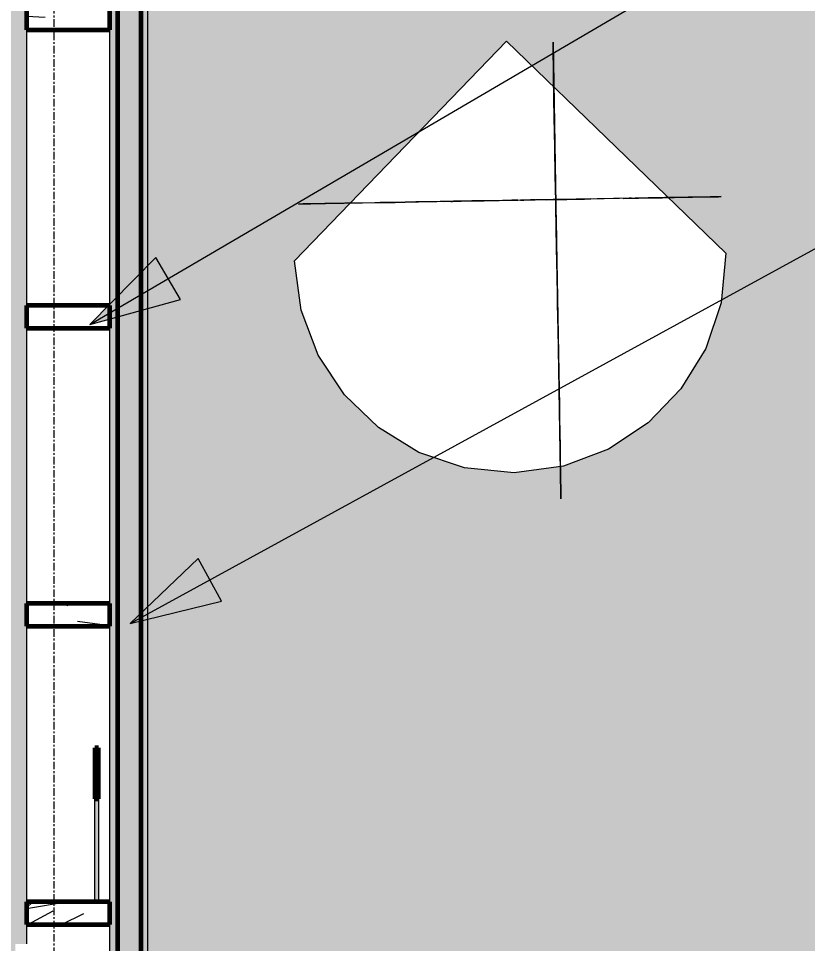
# Model space of a CAD drawing. Header units: inches. Extents: x -3276 to -1817, y 8217 to 9015.
# Drawn here: x -2334.1 to -2282, y 8510.9 to 8571.9 of the extents above; entities that cross this region are included whole.
import ezdxf

# ---------------------------------------------------------------- set-up
doc = ezdxf.new("R2010")
doc.units = ezdxf.units.IN
doc.header["$MEASUREMENT"] = 0
doc.linetypes.add('Grid Line 1_2_', pattern=[0.875, 0.5, -0.125, 0.125, -0.125])
for name, color, linetype, lineweight in [('A-ANNO-DIMS-1', 211, 'Continuous', 30), ('A-DETL-GENF', 92, 'Continuous', 9), ('A-FLOR', 192, 'Continuous', 18), ('A-GLAZ-CWMG', 51, 'Continuous', 9), ('A-GLAZ-CWMG-1', 51, 'Continuous', 60), ('A-WALL-1', 113, 'Continuous', 9), ('A-WALL-2', 113, 'Continuous', 60), ('G-ANNO-TEXT', 231, 'Continuous', 9), ('S-BEAM', 12, 'Continuous', 9), ('S-BEAM-1', 12, 'Continuous', 60), ('S-FNDN', 32, 'Continuous', 18), ('S-GRID-1', 1, 'Grid Line 1_2_', 9)]:
    doc.layers.add(name, color=color, linetype=linetype, lineweight=lineweight)
doc.styles.add('Century Gothic_B', font='GOTHICB.TTF', dxfattribs={"height": 4.5})
doc.dimstyles.new('OD__1__Tol__', dxfattribs={"dimscale": 12, "dimtxt": 4.698757, "dimasz": 0.5, "dimexe": 0.375, "dimexo": 0.25, "dimgap": 0.0625, "dimtad": 1, "dimdec": 0, "dimzin": 3, "dimdsep": 46, "dimlunit": 4, "dimtxsty": 'Century Gothic_B', "dimblk1": 'OBLIQUE', "dimblk2": 'OBLIQUE', "dimsah": 1, "dimcen": 0.09, "dimdle": 0.375, "dimazin": 0, "dimtfac": 1, "dimtdec": 4, "dimtix": 1, "dimtmove": 0, "dimatfit": 3, "dimfxl": 1, "dimtvp": 1, "dimtfill": 1, "dimfrac": 2, "dimtolj": 1, "dimtzin": 0, "dimlwd": 30, "dimlwe": 30, "dimarcsym": 2})

# ---------------------------------------------------------------- blocks, each defined once
blk = doc.blocks.new('cathy 26654 - cathy 26654-1391531-FLOOR PLAN - 1ST FLOOR')
at = {"layer": 'A-DETL-GENF'}
for p, q in [((-3.067, 14.427), (-3.067, 15.125)), ((-3.067, 15.125), (-3.067, 14.934)), ((-3.067, 14.861), (-3.067, 15.032)), ((-3.067, 15.032), (-3.067, 15.009)), ((-3.067, 15.009), (-3.067, 13.326)), ((-3.067, 14.934), (-3.067, 14.861)), ((-3.067, 13.927), (-3.067, 14.427)), ((-3.067, 13.337), (-3.067, 13.927)), ((-6.26, 11.909), (-3.263, 12.981)), ((-3.263, 12.981), (0, 13.357)), ((-3.067, 12.702), (-3.067, 13.337)), ((-3.067, 13.326), (-3.067, 3.912)), ((0, 13.357), (3.263, 12.981)), ((3.263, 12.981), (6.26, 11.909)), ((-3.067, 12.067), (-3.067, 12.702)), ((-8.904, 10.226), (-6.26, 11.909)), ((-3.067, 11.48), (-3.067, 12.067)), ((6.26, 11.909), (8.904, 10.226)), ((-3.067, 10.985), (-3.067, 11.48)), ((-3.067, 10.628), (-3.067, 10.985)), ((-3.067, 9.941), (-3.067, 10.628)), ((-11.11, 8.02), (-8.904, 10.226)), ((-3.067, 9.57), (-3.067, 9.941)), ((8.904, 10.226), (11.11, 8.02)), ((-3.067, 8.976), (-3.067, 9.57)), ((-3.067, 6.763), (-3.067, 8.976)), ((-12.793, 5.376), (-11.11, 8.02)), ((11.11, 8.02), (12.793, 5.376)), ((-3.067, -3.025), (-3.067, 6.763)), ((-13.865, 2.379), (-12.793, 5.376)), ((12.793, 5.376), (13.865, 2.379)), ((-3.067, 3.912), (-3.067, 3.228)), ((-3.067, 3.228), (-3.067, 2.821)), ((-3.067, 2.821), (-3.067, 2.597)), ((-3.067, 2.597), (-3.067, 1.37)), ((-14.241, -0.884), (-13.865, 2.379)), ((13.865, 2.379), (14.241, -0.884)), ((-3.067, 1.37), (-3.067, 0.75)), ((-3.067, 0.75), (-3.067, 0.698)), ((-3.067, 0.698), (-3.067, -2.211)), ((-3.067, -0.119), (-3.067, -1.786)), ((-3.067, -0.119), (-3.067, -0.245)), ((-3.067, -15.003), (-3.067, -0.245)), ((-14.241, -0.884), (0, -15.125)), ((14.241, -0.884), (0, -15.125)), ((-3.067, -1.709), (-3.067, -1.697)), ((-3.067, -1.697), (-3.067, -2.498)), ((-3.067, -2.121), (-3.067, -1.709)), ((-3.067, -1.786), (-3.067, -2.196)), ((-3.067, -3.331), (-3.067, -1.869)), ((-3.067, -1.869), (-3.067, -3.025)), ((-3.067, -3.025), (-3.067, -2.121)), ((-3.067, -2.196), (-3.067, -3.163)), ((-3.067, -2.211), (-3.067, -2.289)), ((-3.067, -2.289), (-3.067, -2.632)), ((-3.067, -2.498), (-3.067, -3.126)), ((-3.067, -3.196), (-3.067, -2.516)), ((-3.067, -2.516), (-3.067, -3.331)), ((-3.067, -2.632), (-3.067, -2.837)), ((-3.067, -2.837), (-3.067, -3.026)), ((-3.067, -3.17), (-3.067, -3.025)), ((-3.067, -3.026), (-3.067, -3.169)), ((-3.067, -3.126), (-3.067, -3.782)), ((-3.067, -3.163), (-3.067, -3.17)), ((-3.067, -3.169), (-3.067, -3.236)), ((-3.067, -3.236), (-3.067, -3.196)), ((-3.067, -3.782), (-3.067, -4.48)), ((-13.808, -4.624), (-13.982, -4.624)), ((-13.982, -4.624), (-12.531, -4.624)), ((-12.098, -4.624), (-13.808, -4.624)), ((-12.531, -4.624), (-12.215, -4.624)), ((-12.215, -4.624), (-11.802, -4.624)), ((-11.924, -4.624), (-12.098, -4.624)), ((-11.771, -4.624), (-11.924, -4.624)), ((-11.802, -4.624), (-11.32, -4.624)), ((-11.407, -4.624), (-11.771, -4.624)), ((-10.691, -4.624), (-11.407, -4.624)), ((-11.32, -4.624), (-10.799, -4.624)), ((-10.714, -4.624), (-10.885, -4.624)), ((-10.885, -4.624), (-10.58, -4.624)), ((-10.799, -4.624), (-10.266, -4.624)), ((-10.122, -4.624), (-10.714, -4.624)), ((-9.513, -4.624), (-10.691, -4.624)), ((-10.58, -4.624), (-9.744, -4.624)), ((-10.266, -4.624), (-9.751, -4.624)), ((-9.164, -4.624), (-10.122, -4.624)), ((-9.751, -4.624), (-9.281, -4.624)), ((-9.744, -4.624), (-8.321, -4.624)), ((-7.513, -4.624), (-9.535, -4.624)), ((-9.535, -4.624), (-9.513, -4.624)), ((-9.281, -4.624), (-9.164, -4.624)), ((-8.321, -4.624), (-6.256, -4.624)), ((-8.038, -4.624), (-8.069, -4.624)), ((-8.069, -4.624), (-8.058, -4.624)), ((-8.058, -4.624), (-8.021, -4.624)), ((-7.949, -4.624), (-8.038, -4.624)), ((-8.021, -4.624), (-7.974, -4.624)), ((-7.974, -4.624), (-7.933, -4.624)), ((-7.949, -4.624), (-4.716, -4.624)), ((-7.933, -4.624), (-7.914, -4.624)), ((-7.914, -4.624), (-7.513, -4.624)), ((-6.256, -4.624), (-4.409, -4.624)), ((-4.968, -4.624), (-5.394, -4.624)), ((-5.394, -4.624), (-4.768, -4.624)), ((-4.707, -4.624), (-4.968, -4.624)), ((-4.768, -4.624), (-4.615, -4.624)), ((-4.615, -4.624), (-4.716, -4.624)), ((-4.538, -4.624), (-4.707, -4.624)), ((-3.796, -4.624), (-4.538, -4.624)), ((-4.409, -4.624), (-2.894, -4.624)), ((-2.452, -4.624), (-3.796, -4.624)), ((-3.067, -4.48), (-3.067, -6.256)), ((-0.162, -4.624), (-2.949, -4.624)), ((-2.949, -4.624), (-2.452, -4.624)), ((-2.894, -4.624), (-1.752, -4.624)), ((-1.752, -4.624), (-1.023, -4.624)), ((-0.965, -4.624), (-1.718, -4.624)), ((-1.718, -4.624), (-1.63, -4.624)), ((-1.63, -4.624), (-1.402, -4.624)), ((-1.402, -4.624), (-1.089, -4.624)), ((-1.089, -4.624), (2.019, -4.624)), ((-1.023, -4.624), (-0.747, -4.624)), ((-0.747, -4.624), (-0.965, -4.624)), ((1.89, -4.624), (-0.554, -4.624)), ((-0.554, -4.624), (-0.162, -4.624)), ((2.122, -4.624), (1.656, -4.624)), ((3.169, -4.624), (1.656, -4.624)), ((3.556, -4.624), (1.89, -4.624)), ((4.371, -4.624), (2.005, -4.624)), ((2.005, -4.624), (2.122, -4.624)), ((2.019, -4.624), (2.255, -4.624)), ((2.122, -4.624), (3.867, -4.624)), ((2.122, -4.624), (2.335, -4.624)), ((2.255, -4.624), (2.465, -4.624)), ((2.335, -4.624), (3.682, -4.624)), ((2.465, -4.624), (2.646, -4.624)), ((2.646, -4.624), (2.798, -4.624)), ((2.798, -4.624), (3.091, -4.624)), ((3.091, -4.624), (5.794, -4.624)), ((3.519, -4.624), (3.169, -4.624)), ((3.744, -4.624), (3.519, -4.624)), ((12.128, -4.624), (3.556, -4.624)), ((3.682, -4.624), (5.446, -4.624)), ((3.867, -4.624), (3.744, -4.624)), ((4.371, -4.624), (6.879, -4.624)), ((5.446, -4.624), (6.182, -4.624)), ((5.794, -4.624), (8.87, -4.624)), ((6.182, -4.624), (6.659, -4.624)), ((6.659, -4.624), (7.897, -4.624)), ((6.97, -4.624), (6.879, -4.624)), ((7.205, -4.624), (6.97, -4.624)), ((7.525, -4.624), (7.205, -4.624)), ((8.43, -4.624), (7.525, -4.624)), ((7.897, -4.624), (8.189, -4.624)), ((8.189, -4.624), (8.408, -4.624)), ((8.408, -4.624), (8.521, -4.624)), ((8.521, -4.624), (8.43, -4.624)), ((8.87, -4.624), (10.848, -4.624)), ((10.848, -4.624), (12.182, -4.624)), ((13.096, -4.624), (12.128, -4.624)), ((12.182, -4.624), (13.081, -4.624)), ((13.081, -4.624), (13.617, -4.624)), ((13.659, -4.624), (13.096, -4.624)), ((13.617, -4.624), (13.859, -4.624)), ((13.917, -4.624), (13.659, -4.624)), ((13.859, -4.624), (13.917, -4.624)), ((-3.067, -5.318), (-3.067, -5.13)), ((-3.067, -5.13), (-3.067, -6.011)), ((-3.067, -5.318), (-3.067, -5.934)), ((-3.067, -6.676), (-3.067, -5.934)), ((-3.067, -6.011), (-3.067, -6.022)), ((-3.067, -6.022), (-3.067, -6.676)), ((-3.067, -6.256), (-3.067, -7.973)), ((-3.067, -7.973), (-3.067, -8.6)), ((-3.067, -8.847), (-3.067, -8.203)), ((-3.067, -8.203), (-3.067, -8.283)), ((-3.067, -8.283), (-3.067, -8.877)), ((-3.067, -8.6), (-3.067, -8.959)), ((-3.067, -10.123), (-3.067, -8.847)), ((-3.067, -8.877), (-3.067, -11.666)), ((-3.067, -8.959), (-3.067, -10.81)), ((-3.067, -10.301), (-3.067, -9.338)), ((-3.067, -9.338), (-3.067, -9.533)), ((-3.067, -9.533), (-3.067, -9.992)), ((-3.067, -9.992), (-3.067, -12.683)), ((-3.067, -10.792), (-3.067, -10.123)), ((-3.067, -10.403), (-3.067, -10.301)), ((-3.067, -10.6), (-3.067, -10.403)), ((-3.067, -11.554), (-3.067, -10.6)), ((-3.067, -10.981), (-3.067, -10.792)), ((-3.067, -10.81), (-3.067, -10.981)), ((-3.067, -11.635), (-3.067, -11.554)), ((-3.067, -12.45), (-3.067, -11.635)), ((-3.067, -11.666), (-3.067, -12.235)), ((-3.067, -12.235), (-3.067, -12.479)), ((-3.067, -12.479), (-3.067, -12.45)), ((-3.067, -12.683), (-3.067, -12.825)), ((-3.067, -12.825), (-3.067, -13.144)), ((-3.067, -13.144), (-3.067, -13.57)), ((-3.067, -13.57), (-3.067, -14.037)), ((-3.067, -14.037), (-3.067, -14.477)), ((-3.067, -14.477), (-3.067, -14.824)), ((-3.067, -14.824), (-3.067, -15.01)), ((-3.067, -15.001), (-3.067, -15)), ((-3.067, -15), (-3.067, -15.001)), ((-3.067, -15.002), (-3.067, -15.001)), ((-3.067, -15.001), (-3.067, -15.002)), ((-3.067, -15.005), (-3.067, -15.002)), ((-3.067, -15.002), (-3.067, -15.003)), ((-3.067, -15.01), (-3.067, -15.005))]:
    blk.add_line(p, q, dxfattribs=at)
blk = doc.blocks.new('Rectangular Mullion - Stud - Vertical-V9-FLOOR PLAN - 1ST FLOOR')
at = {"layer": 'A-GLAZ-CWMG'}
h = blk.add_hatch(dxfattribs=at)
h.set_pattern_fill('FP_20', color=256, style=0, pattern_type=2)
h.set_pattern_definition([(94.764, (-2412.705, 8423.403), (20.0293162, -264.33073053), [2.89, -286.108]), (78.69, (-2412.945, 8426.283), (14.7692292, 97.846637), [3.671, -118.705]), (45, (-2412.225, 8429.883), (0, 24.00062), [2.715, -31.226]), (43.152, (-2410.305, 8431.803), (358.50590651, 337.59427673), [5.264, -521.098]), (77.005, (-2406.465, 8435.403), (-51.5072332, -215.190878), [3.202, -316.998]), (90, (-2405.745, 8438.523), (-24, 24), [6, -18]), (99.462, (-2405.745, 8444.523), (16.2151408, -121.2976096), [2.92, -143.067]), (95.711, (-2406.225, 8423.403), (19.2491386, -216.4749802), [2.412, -238.785]), (90, (-2406.465, 8425.803), (-24, 24), [3.6, -20.4]), (61.699, (-2406.465, 8429.403), (141.13929466, 265.5406774), [3.544, -350.812]), (37.875, (-2404.785, 8432.523), (-122.5849696, -92.67717717), [5.473, -268.169]), (50.711, (-2400.465, 8435.883), (117.3845733, 146.13938044), [3.411, -337.693]), (83.66, (-2398.305, 8438.523), (18.7314135, 192.5853557), [4.347, -212.983]), (101.889, (-2397.825, 8442.843), (69.58287241, -336.50838353), [4.66, -461.336]), (96.71, (-2398.785, 8423.403), (-26.78553556, 215.67256736), [4.108, -406.706]), (86.633, (-2399.265, 8427.483), (21.19016942, 384.16561013), [4.087, -404.618]), (56.31, (-2399.025, 8431.563), (-35.076419, -40.615467), [4.327, -82.207]), (42.51, (-2396.625, 8435.163), (262.00993717, 242.17158089), [3.907, -386.785]), (75.069, (-2393.745, 8437.803), (69.01056513, 264.79744534), [3.726, -368.854]), (90, (-2392.785, 8441.403), (-24, 24), [2.88, -21.12]), (102.995, (-2392.785, 8444.283), (-51.5072332, 215.190878), [3.202, -316.998]), (90, (-2416.785, 8430.843), (-24, 24), [0.063, -23.937]), (226.848, (-2413.185, 8434.203), (337.59427673, 358.50590651), [5.264, -521.098]), (243.435, (-2392.785, 8430.363), (-4.799914, -33.599609), [2.147, -51.519]), (261.87, (-2393.745, 8428.443), (-17.2798751, -144.9601737), [3.394, -166.312]), (293.199, (-2394.225, 8425.083), (53.7938028, -117.5174286), [1.828, -180.951]), (63.435, (-2413.185, 8434.203), (4.799914, 33.599609), [2.683, -50.982]), (83.29, (-2411.985, 8436.603), (-26.78553556, -215.67256736), [4.108, -406.706]), (100.125, (-2411.505, 8440.683), (-73.66378219, 407.70250838), [6.826, -675.804]), (100.305, (-2415.345, 8423.403), (-28.2248388, 143.232332), [2.683, -265.645]), (74.476, (-2415.825, 8426.043), (-74.47540965, -263.31229919), [4.484, -443.873]), (47.121, (-2414.625, 8430.363), (-289.84112791, -310.28971512), [4.585, -453.934]), (55.305, (-2411.505, 8433.723), (165.50303544, 241.72817335), [3.795, -375.679]), (80.538, (-2409.345, 8436.843), (16.2151408, 121.2976096), [4.38, -141.607]), (96.582, (-2408.625, 8441.163), (46.17851199, -408.21037087), [6.281, -621.859]), (98.13, (-2409.345, 8423.403), (17.2798751, -144.9601737), [3.394, -166.312]), (78.69, (-2409.825, 8426.763), (14.7692292, 97.846637), [3.671, -118.705]), (47.49, (-2409.105, 8430.363), (-242.17158089, -262.00993717), [3.907, -386.785]), (45, (-2406.465, 8433.243), (0, 24.00062), [4.412, -29.529]), (72.646, (-2403.345, 8436.363), (-98.7331841, -311.14572085), [4.023, -398.29]), (93.366, (-2402.145, 8440.203), (21.18346446, -384.16597991), [4.087, -404.618]), (107.103, (-2402.385, 8444.283), (-75.3745247, 238.96152613), [3.264, -323.171]), (98.746, (-2403.345, 8423.403), (-27.60680008, 167.44529743), [3.157, -312.514]), (75.069, (-2403.825, 8426.523), (69.01056513, 264.79744534), [3.726, -368.854]), (57.995, (-2402.865, 8430.123), (-76.3139748, -117.3041158), [4.528, -221.887]), (40.101, (-2400.465, 8433.963), (-313.24407783, -262.52245709), [5.961, -590.186]), (74.055, (-2395.905, 8437.803), (-30.3394132, -94.1891725), [3.494, -171.228]), (96.009, (-2394.945, 8441.163), (-26.49841584, 239.73726688), [4.585, -453.934]), (113.199, (-2395.425, 8445.723), (-53.7938028, 117.5174286), [1.828, -180.951]), (99.462, (-2396.145, 8423.403), (16.2151408, -121.2976096), [2.92, -143.067]), (79.992, (-2396.625, 8426.283), (45.26219381, 264.48359408), [4.143, -410.161]), (52.595, (-2395.905, 8430.363), (238.21694532, 313.36391941), [5.136, -508.486]), (60.945, (-2416.785, 8434.443), (91.9257102, 170.2633483), [2.471, -244.624]), (79.216, (-2415.585, 8436.603), (-74.2040015, -383.5801134), [5.131, -507.931]), (97.125, (-2414.625, 8441.643), (18.0921544, -168.7389667), [5.805, -187.689])])
h.paths.add_polyline_path([(0, -0.829), (0, 0), (1.5, 0), (1.5, -5.5), (0, -5.5), (0, -5.37)], flags=0)
at = {"layer": 'A-GLAZ-CWMG-1'}
for p, q in [((0, 0), (1.5, 0)), ((0, -5.5), (0, 0)), ((1.5, 0), (1.5, -5.5)), ((1.5, -5.5), (0, -5.5))]:
    blk.add_line(p, q, dxfattribs=at)
blk = doc.blocks.new('Rectangular Mullion - Stud - Vertical-V10-FLOOR PLAN - 1ST FLOOR')
at = {"layer": 'A-GLAZ-CWMG'}
h = blk.add_hatch(dxfattribs=at)
h.set_pattern_fill('FP_21', color=256, style=0, pattern_type=2)
h.set_pattern_definition([(94.764, (-2432.388, 8423.403), (20.0293162, -264.33073053), [2.89, -286.108]), (78.69, (-2432.628, 8426.283), (14.7692292, 97.846637), [3.671, -118.705]), (45, (-2431.908, 8429.883), (0, 24.00062), [2.715, -31.226]), (43.152, (-2429.988, 8431.803), (358.50590651, 337.59427673), [5.264, -521.098]), (77.005, (-2426.148, 8435.403), (-51.5072332, -215.190878), [3.202, -316.998]), (90, (-2425.428, 8438.523), (-24, 24), [6, -18]), (99.462, (-2425.428, 8444.523), (16.2151408, -121.2976096), [2.92, -143.067]), (95.711, (-2425.908, 8423.403), (19.2491386, -216.4749802), [2.412, -238.785]), (90, (-2426.148, 8425.803), (-24, 24), [3.6, -20.4]), (61.699, (-2426.148, 8429.403), (141.13929466, 265.5406774), [3.544, -350.812]), (37.875, (-2424.468, 8432.523), (-122.5849696, -92.67717717), [5.473, -268.169]), (50.711, (-2420.148, 8435.883), (117.3845733, 146.13938044), [3.411, -337.693]), (83.66, (-2417.988, 8438.523), (18.7314135, 192.5853557), [4.347, -212.983]), (101.889, (-2417.508, 8442.843), (69.58287241, -336.50838353), [4.66, -461.336]), (96.71, (-2418.468, 8423.403), (-26.78553556, 215.67256736), [4.108, -406.706]), (86.633, (-2418.948, 8427.483), (21.19016942, 384.16561013), [4.087, -404.618]), (56.31, (-2418.708, 8431.563), (-35.076419, -40.615467), [4.327, -82.207]), (42.51, (-2416.308, 8435.163), (262.00993717, 242.17158089), [3.907, -386.785]), (75.069, (-2413.428, 8437.803), (69.01056513, 264.79744534), [3.726, -368.854]), (90, (-2412.468, 8441.403), (-24, 24), [2.88, -21.12]), (102.995, (-2412.468, 8444.283), (-51.5072332, 215.190878), [3.202, -316.998]), (90, (-2436.468, 8430.843), (-24, 24), [0.063, -23.937]), (226.848, (-2432.868, 8434.203), (337.59427673, 358.50590651), [5.264, -521.098]), (243.435, (-2412.468, 8430.363), (-4.799914, -33.599609), [2.147, -51.519]), (261.87, (-2413.428, 8428.443), (-17.2798751, -144.9601737), [3.394, -166.312]), (293.199, (-2413.908, 8425.083), (53.7938028, -117.5174286), [1.828, -180.951]), (63.435, (-2432.868, 8434.203), (4.799914, 33.599609), [2.683, -50.982]), (83.29, (-2431.668, 8436.603), (-26.78553556, -215.67256736), [4.108, -406.706]), (100.125, (-2431.188, 8440.683), (-73.66378219, 407.70250838), [6.826, -675.804]), (100.305, (-2435.028, 8423.403), (-28.2248388, 143.232332), [2.683, -265.645]), (74.476, (-2435.508, 8426.043), (-74.47540965, -263.31229919), [4.484, -443.873]), (47.121, (-2434.308, 8430.363), (-289.84112791, -310.28971512), [4.585, -453.934]), (55.305, (-2431.188, 8433.723), (165.50303544, 241.72817335), [3.795, -375.679]), (80.538, (-2429.028, 8436.843), (16.2151408, 121.2976096), [4.38, -141.607]), (96.582, (-2428.308, 8441.163), (46.17851199, -408.21037087), [6.281, -621.859]), (98.13, (-2429.028, 8423.403), (17.2798751, -144.9601737), [3.394, -166.312]), (78.69, (-2429.508, 8426.763), (14.7692292, 97.846637), [3.671, -118.705]), (47.49, (-2428.788, 8430.363), (-242.17158089, -262.00993717), [3.907, -386.785]), (45, (-2426.148, 8433.243), (0, 24.00062), [4.412, -29.529]), (72.646, (-2423.028, 8436.363), (-98.7331841, -311.14572085), [4.023, -398.29]), (93.366, (-2421.828, 8440.203), (21.18346446, -384.16597991), [4.087, -404.618]), (107.103, (-2422.068, 8444.283), (-75.3745247, 238.96152613), [3.264, -323.171]), (98.746, (-2423.028, 8423.403), (-27.60680008, 167.44529743), [3.157, -312.514]), (75.069, (-2423.508, 8426.523), (69.01056513, 264.79744534), [3.726, -368.854]), (57.995, (-2422.548, 8430.123), (-76.3139748, -117.3041158), [4.528, -221.887]), (40.101, (-2420.148, 8433.963), (-313.24407783, -262.52245709), [5.961, -590.186]), (74.055, (-2415.588, 8437.803), (-30.3394132, -94.1891725), [3.494, -171.228]), (96.009, (-2414.628, 8441.163), (-26.49841584, 239.73726688), [4.585, -453.934]), (113.199, (-2415.108, 8445.723), (-53.7938028, 117.5174286), [1.828, -180.951]), (99.462, (-2415.828, 8423.403), (16.2151408, -121.2976096), [2.92, -143.067]), (79.992, (-2416.308, 8426.283), (45.26219381, 264.48359408), [4.143, -410.161]), (52.595, (-2415.588, 8430.363), (238.21694532, 313.36391941), [5.136, -508.486]), (60.945, (-2436.468, 8434.443), (91.9257102, 170.2633483), [2.471, -244.624]), (79.216, (-2435.268, 8436.603), (-74.2040015, -383.5801134), [5.131, -507.931]), (97.125, (-2434.308, 8441.643), (18.0921544, -168.7389667), [5.805, -187.689])])
h.paths.add_polyline_path([(0, 0), (1.5, 0), (1.5, -5.5), (0, -5.5)], flags=0)
at = {"layer": 'A-GLAZ-CWMG-1'}
for p, q in [((0, 0), (1.5, 0)), ((0, -5.5), (0, 0)), ((1.5, 0), (1.5, -5.5)), ((1.5, -5.5), (0, -5.5))]:
    blk.add_line(p, q, dxfattribs=at)
blk = doc.blocks.new('Rectangular Mullion - Stud - Vertical-V11-FLOOR PLAN - 1ST FLOOR')
at = {"layer": 'A-GLAZ-CWMG-1'}
for p, q in [((0, 0), (1.5, 0)), ((0, -5.5), (0, 0)), ((1.5, 0), (1.5, -5.5)), ((1.5, -5.5), (0, -5.5))]:
    blk.add_line(p, q, dxfattribs=at)
blk = doc.blocks.new('Rectangular Mullion - Stud - Vertical-V12-FLOOR PLAN - 1ST FLOOR')
at = {"layer": 'A-GLAZ-CWMG'}
h = blk.add_hatch(dxfattribs=at)
h.set_pattern_fill('FP_22', color=256, style=0, pattern_type=2)
h.set_pattern_definition([(94.764, (-2471.755, 8423.403), (20.0293162, -264.33073053), [2.89, -286.108]), (78.69, (-2471.995, 8426.283), (14.7692292, 97.846637), [3.671, -118.705]), (45, (-2471.275, 8429.883), (0, 24.00062), [2.715, -31.226]), (43.152, (-2469.355, 8431.803), (358.50590651, 337.59427673), [5.264, -521.098]), (77.005, (-2465.515, 8435.403), (-51.5072332, -215.190878), [3.202, -316.998]), (90, (-2464.795, 8438.523), (-24, 24), [6, -18]), (99.462, (-2464.795, 8444.523), (16.2151408, -121.2976096), [2.92, -143.067]), (95.711, (-2465.275, 8423.403), (19.2491386, -216.4749802), [2.412, -238.785]), (90, (-2465.515, 8425.803), (-24, 24), [3.6, -20.4]), (61.699, (-2465.515, 8429.403), (141.13929466, 265.5406774), [3.544, -350.812]), (37.875, (-2463.835, 8432.523), (-122.5849696, -92.67717717), [5.473, -268.169]), (50.711, (-2459.515, 8435.883), (117.3845733, 146.13938044), [3.411, -337.693]), (83.66, (-2457.355, 8438.523), (18.7314135, 192.5853557), [4.347, -212.983]), (101.889, (-2456.875, 8442.843), (69.58287241, -336.50838353), [4.66, -461.336]), (96.71, (-2457.835, 8423.403), (-26.78553556, 215.67256736), [4.108, -406.706]), (86.633, (-2458.315, 8427.483), (21.19016942, 384.16561013), [4.087, -404.618]), (56.31, (-2458.075, 8431.563), (-35.076419, -40.615467), [4.327, -82.207]), (42.51, (-2455.675, 8435.163), (262.00993717, 242.17158089), [3.907, -386.785]), (75.069, (-2452.795, 8437.803), (69.01056513, 264.79744534), [3.726, -368.854]), (90, (-2451.835, 8441.403), (-24, 24), [2.88, -21.12]), (102.995, (-2451.835, 8444.283), (-51.5072332, 215.190878), [3.202, -316.998]), (90, (-2475.835, 8430.843), (-24, 24), [0.063, -23.937]), (226.848, (-2472.235, 8434.203), (337.59427673, 358.50590651), [5.264, -521.098]), (243.435, (-2451.835, 8430.363), (-4.799914, -33.599609), [2.147, -51.519]), (261.87, (-2452.795, 8428.443), (-17.2798751, -144.9601737), [3.394, -166.312]), (293.199, (-2453.275, 8425.083), (53.7938028, -117.5174286), [1.828, -180.951]), (63.435, (-2472.235, 8434.203), (4.799914, 33.599609), [2.683, -50.982]), (83.29, (-2471.035, 8436.603), (-26.78553556, -215.67256736), [4.108, -406.706]), (100.125, (-2470.555, 8440.683), (-73.66378219, 407.70250838), [6.826, -675.804]), (100.305, (-2474.395, 8423.403), (-28.2248388, 143.232332), [2.683, -265.645]), (74.476, (-2474.875, 8426.043), (-74.47540965, -263.31229919), [4.484, -443.873]), (47.121, (-2473.675, 8430.363), (-289.84112791, -310.28971512), [4.585, -453.934]), (55.305, (-2470.555, 8433.723), (165.50303544, 241.72817335), [3.795, -375.679]), (80.538, (-2468.395, 8436.843), (16.2151408, 121.2976096), [4.38, -141.607]), (96.582, (-2467.675, 8441.163), (46.17851199, -408.21037087), [6.281, -621.859]), (98.13, (-2468.395, 8423.403), (17.2798751, -144.9601737), [3.394, -166.312]), (78.69, (-2468.875, 8426.763), (14.7692292, 97.846637), [3.671, -118.705]), (47.49, (-2468.155, 8430.363), (-242.17158089, -262.00993717), [3.907, -386.785]), (45, (-2465.515, 8433.243), (0, 24.00062), [4.412, -29.529]), (72.646, (-2462.395, 8436.363), (-98.7331841, -311.14572085), [4.023, -398.29]), (93.366, (-2461.195, 8440.203), (21.18346446, -384.16597991), [4.087, -404.618]), (107.103, (-2461.435, 8444.283), (-75.3745247, 238.96152613), [3.264, -323.171]), (98.746, (-2462.395, 8423.403), (-27.60680008, 167.44529743), [3.157, -312.514]), (75.069, (-2462.875, 8426.523), (69.01056513, 264.79744534), [3.726, -368.854]), (57.995, (-2461.915, 8430.123), (-76.3139748, -117.3041158), [4.528, -221.887]), (40.101, (-2459.515, 8433.963), (-313.24407783, -262.52245709), [5.961, -590.186]), (74.055, (-2454.955, 8437.803), (-30.3394132, -94.1891725), [3.494, -171.228]), (96.009, (-2453.995, 8441.163), (-26.49841584, 239.73726688), [4.585, -453.934]), (113.199, (-2454.475, 8445.723), (-53.7938028, 117.5174286), [1.828, -180.951]), (99.462, (-2455.195, 8423.403), (16.2151408, -121.2976096), [2.92, -143.067]), (79.992, (-2455.675, 8426.283), (45.26219381, 264.48359408), [4.143, -410.161]), (52.595, (-2454.955, 8430.363), (238.21694532, 313.36391941), [5.136, -508.486]), (60.945, (-2475.835, 8434.443), (91.9257102, 170.2633483), [2.471, -244.624]), (79.216, (-2474.635, 8436.603), (-74.2040015, -383.5801134), [5.131, -507.931]), (97.125, (-2473.675, 8441.643), (18.0921544, -168.7389667), [5.805, -187.689])])
h.paths.add_polyline_path([(0, 0), (1.5, 0), (1.5, -5.5), (0, -5.5)], flags=0)
at = {"layer": 'A-GLAZ-CWMG-1'}
for p, q in [((0, 0), (1.5, 0)), ((0, -5.5), (0, 0)), ((1.5, 0), (1.5, -5.5)), ((1.5, -5.5), (0, -5.5))]:
    blk.add_line(p, q, dxfattribs=at)
blk = doc.blocks.new('Rectangular Mullion - Profile_Polycarbonate_Lower-1595359-FLOOR PLAN - 1ST FLOOR')
at = {"layer": 'A-GLAZ-CWMG'}
for points in [[(-2328.087, 8401.319), (-2327.587, 8401.319), (-2327.587, 8620.382), (-2328.087, 8620.382), (-2328.087, 8402.569)], [(-2326.012, 8401.319), (-2325.587, 8401.319), (-2325.587, 8620.382), (-2326.012, 8620.382), (-2326.012, 8408.569)]]:
    blk.add_hatch(color=256, dxfattribs=at).paths.add_polyline_path(points, flags=0)
for p, q in [((-2325.587, 8401.319), (-2325.587, 8620.382)), ((-2328.087, 8552.968), (-2328.087, 8571.151)), ((-2328.087, 8533.284), (-2328.087, 8551.468)), ((-2328.087, 8513.601), (-2328.087, 8531.784)), ((-2328.087, 8493.917), (-2328.087, 8512.101))]:
    blk.add_line(p, q, dxfattribs=at)
blk = doc.blocks.new('Rectangular Mullion - Stud - Base_Head-V15-FLOOR PLAN - 1ST FLOOR')
at = {"layer": 'A-GLAZ-CWMG'}
for p, q in [((-2333.587, 8512.101), (-2333.587, 8510.819)), ((-2333.587, 8506.319), (-2333.587, 8493.917))]:
    blk.add_line(p, q, dxfattribs=at)
blk = doc.blocks.new('Rectangular Mullion - Stud - Base_Head-1810190-FLOOR PLAN - 1ST FLOOR')
at = {"layer": 'A-GLAZ-CWMG'}
blk.add_line((-2333.587, 8433.366), (-2333.587, 8415.183), dxfattribs=at)
blk = doc.blocks.new('Structural Framing 17 - Structural Framing 17-1885627-FLOOR PLAN - 1ST FLOOR')
at = {"layer": 'S-BEAM'}
for points in [[(8513.601, 2328.837), (8520.395, 2328.837), (8520.395, 2329.087), (8513.601, 2329.087), (8513.601, 2328.916)], [(8520.395, 2328.837), (8523.757, 2328.837), (8523.757, 2329.087), (8520.395, 2329.087), (8520.395, 2328.916)]]:
    blk.add_hatch(color=256, dxfattribs=at).paths.add_polyline_path(points, flags=0)
for p, q in [((8513.601, 2329.087), (8520.395, 2329.087)), ((8520.395, 2328.837), (8513.601, 2328.837))]:
    blk.add_line(p, q, dxfattribs=at)
at = {"layer": 'S-BEAM-1'}
for p, q in [((8523.757, 2329.087), (8520.395, 2329.087)), ((8520.395, 2329.087), (8520.395, 2328.837)), ((8520.395, 2328.837), (8523.757, 2328.837)), ((8523.757, 2328.837), (8523.757, 2329.087))]:
    blk.add_line(p, q, dxfattribs=at)
blk = doc.blocks.new('_Oblique')
at = {"color": 0, "linetype": 'ByBlock', "lineweight": -2}
blk.add_line((-0.5, -0.5), (0.5, 0.5), dxfattribs=at)
blk = doc.blocks.new('DIMBLOCK14-FLOOR PLAN - 1ST FLOOR')
at = {"layer": 'A-ANNO-DIMS-1', "color": 0, "lineweight": 30, "transparency": 16777216}
for p, q in [((-2351.758, 8702.069), (-2351.758, 8504.069)), ((-2213.337, 8697.569), (-2356.258, 8697.569)), ((-2350.515, 8508.569), (-2356.258, 8508.569))]:
    blk.add_line(p, q, dxfattribs=at)
at = {"layer": 'Defpoints', "color": 0, "transparency": 16777216}
for p in [(-2210.337, 8697.569), (-2351.758, 8508.569), (-2347.515, 8508.569)]:
    blk.add_point(p, dxfattribs=at)
at = {"layer": 'A-ANNO-DIMS-1', "color": 0, "lineweight": 30, "transparency": 16777216, "xscale": 5.999999999999999, "yscale": 5.999999999999999, "zscale": 5.999999999999999}
for p, rotation in [((-2351.758, 8697.569), 90), ((-2351.758, 8508.569), 270)]:
    blk.add_blockref('_Oblique', p, dxfattribs=dict(at, rotation=rotation))
at = {"layer": 'A-ANNO-DIMS-1', "color": 0, "transparency": 16777216, "insert": (-2354.871, 8603.069), "char_height": 4.5, "attachment_point": 5, "rotation": 90, "style": 'Century Gothic_B', "bg_fill": 3, "box_fill_scale": 1.25, "bg_fill_color": 256, "bg_fill_true_color": 13158600, "bg_fill_transparency": 0}
blk.add_mtext('\\A1;15\'-9"', dxfattribs=at)

msp = doc.modelspace()

# ---------------------------------------------------------------- hatches: boundary and pattern name
at = {"layer": 'A-FLOR'}
h = msp.add_hatch(color=256, dxfattribs=at)
h.paths.add_polyline_path([(-2272.33668, 8462.56938), (-2272.33668, 8692.56938), (-2324.08668, 8692.56938), (-2324.08668, 8623.13188), (-2325.58668, 8623.13188), (-2325.58668, 8598.63912), (-2324.26974, 8599.47686), (-2321.40689, 8600.50122), (-2318.28947, 8600.86089), (-2304.68423, 8587.25565), (-2318.28947, 8573.65041), (-2321.40689, 8574.01007), (-2324.26974, 8575.03445), (-2325.58668, 8575.87219), (-2325.58668, 8462.56938), (-2274.42812, 8462.56938)], flags=0)
h.paths.add_polyline_path([(-2301.4042, 8541.9208), (-2304.67345, 8542.24028), (-2307.68842, 8543.26008), (-2310.36176, 8544.89583), (-2312.60613, 8547.06319), (-2314.33417, 8549.67781), (-2315.45857, 8552.65535), (-2315.89196, 8555.91147), (-2301.90129, 8570.39922), (-2287.41353, 8556.40856), (-2287.73302, 8553.1393), (-2288.75281, 8550.12433), (-2290.38856, 8547.451), (-2292.55592, 8545.20663), (-2295.17054, 8543.47858), (-2298.14808, 8542.35419), (-2299.07433, 8542.2309)], flags=0)
at = {"layer": 'A-WALL-1'}
msp.add_hatch(color=256, dxfattribs=at).paths.add_polyline_path([(-2327.58668, 8398.63188), (-2326.01188, 8398.63188), (-2326.01188, 8623.06938), (-2327.58668, 8623.06938), (-2327.58668, 8399.76768)], flags=0)
at = {"layer": 'S-FNDN'}
h = msp.add_hatch(color=256, dxfattribs=at)
h.paths.add_polyline_path([(-2333.58668, 8408.56938), (-2333.58668, 8506.31938), (-2334.33668, 8506.31938), (-2334.33668, 8509.60063), (-2334.64918, 8509.60063), (-2334.64918, 8508.50688), (-2335.58668, 8508.50688), (-2335.58668, 8408.56938)], flags=0)
h.paths.add_polyline_path([(-2335.58668, 8508.75688), (-2334.89918, 8508.75688), (-2334.89918, 8509.60063), (-2335.58668, 8509.60063), (-2335.58668, 8509.17562)], flags=0)
h.paths.add_polyline_path([(-2334.89918, 8509.78813), (-2334.89918, 8510.63188), (-2335.58668, 8510.63188), (-2335.58668, 8509.78813)], flags=0)
h.paths.add_polyline_path([(-2334.59147, 8509.78813), (-2334.33668, 8509.78813), (-2334.33668, 8510.81938), (-2333.58668, 8510.81938), (-2333.58668, 8623.13188), (-2334.33668, 8623.13188), (-2334.33668, 8630.00688), (-2332.33668, 8630.00688), (-2332.33668, 8630.56938), (-2335.58668, 8630.56938), (-2335.58668, 8510.88188), (-2334.64918, 8510.88188), (-2334.64918, 8509.78813)], flags=0)
h.paths.add_polyline_path([(-2328.02418, 8620.44438), (-2327.64918, 8620.44438), (-2327.64918, 8620.63188), (-2327.58668, 8620.63188), (-2327.58668, 8623.06938), (-2328.02418, 8623.06938), (-2328.02418, 8620.63188)], flags=0)
h.paths.add_polyline_path([(-2325.64918, 8620.44438), (-2325.64918, 8623.06938), (-2326.01188, 8623.06938), (-2326.01188, 8620.63188), (-2325.94938, 8620.63188), (-2325.94938, 8620.44438)], flags=0)

# ---------------------------------------------------------------- linework, layer by layer
at = {"layer": 'A-WALL-2'}
for p, q in [((-2327.58668, 8623.06938), (-2327.58668, 8398.63188)), ((-2326.01188, 8398.63188), (-2326.01188, 8623.06938))]:
    msp.add_line(p, q, dxfattribs=at)

# ---------------------------------------------------------------- block references
at = {"layer": 'A-DETL-GENF', "rotation": 181.0000000000003}
msp.add_blockref('cathy 26654 - cathy 26654-1391531-FLOOR PLAN - 1ST FLOOR', (-2301.63731, 8555.27612), dxfattribs=at)
at = {"layer": 'A-GLAZ-CWMG'}
for name, p in [('Rectangular Mullion - Profile_Polycarbonate_Lower-1595359-FLOOR PLAN - 1ST FLOOR', (0, 0)), ('Rectangular Mullion - Stud - Base_Head-1810190-FLOOR PLAN - 1ST FLOOR', (0, 137.78516)), ('Rectangular Mullion - Stud - Base_Head-1810190-FLOOR PLAN - 1ST FLOOR', (0, 118.10156)), ('Rectangular Mullion - Stud - Base_Head-1810190-FLOOR PLAN - 1ST FLOOR', (0, 98.41797)), ('Rectangular Mullion - Stud - Base_Head-V15-FLOOR PLAN - 1ST FLOOR', (0, 0))]:
    msp.add_blockref(name, p, dxfattribs=at)
at = {"layer": 'A-GLAZ-CWMG', "extrusion": (0, 0, -1), "rotation": 90.00000000006838}
for name, p in [('Rectangular Mullion - Stud - Vertical-V12-FLOOR PLAN - 1ST FLOOR', (2328.08668, 8571.15141)), ('Rectangular Mullion - Stud - Vertical-V11-FLOOR PLAN - 1ST FLOOR', (2328.08668, 8551.46782)), ('Rectangular Mullion - Stud - Vertical-V10-FLOOR PLAN - 1ST FLOOR', (2328.08668, 8531.78423)), ('Rectangular Mullion - Stud - Vertical-V9-FLOOR PLAN - 1ST FLOOR', (2328.08668, 8512.10063))]:
    msp.add_blockref(name, p, dxfattribs=at)
at = {"layer": 'S-BEAM', "rotation": 89.9999999999999}
msp.add_blockref('Structural Framing 17 - Structural Framing 17-1885627-FLOOR PLAN - 1ST FLOOR', (0, 0), dxfattribs=at)

# ---------------------------------------------------------------- next in the draw order: dimensions: what is measured, and where the dimension line sits
at = {"layer": 'A-ANNO-DIMS-1'}
dim = msp.add_linear_dim(base=(-2351.75812, 8508.56938), p1=(-2210.33668, 8697.56938), p2=(-2347.51548, 8508.56938), angle=90, dimstyle='OD__1__Tol__', override={"dimpost": '<>', "dimfxl": 233.535912}, dxfattribs=at)
dim.commit()
dim.dimension.update_dxf_attribs({"geometry": 'DIMBLOCK14-FLOOR PLAN - 1ST FLOOR', "text_midpoint": (-2354.87131, 8603.06938)})

# ---------------------------------------------------------------- next in the draw order: hatches: boundary and pattern name
at = {"layer": 'G-ANNO-TEXT'}
for points in [[(-2329.41057, 8551.70129), (-2323.42119, 8553.34809), (-2325.04701, 8556.12215)], [(-2326.74357, 8531.96546), (-2320.70869, 8533.43683), (-2322.25289, 8536.25714)]]:
    msp.add_hatch(color=256, dxfattribs=at).paths.add_polyline_path(points, flags=0)

# ---------------------------------------------------------------- next in the draw order: linework, layer by layer
for p, q in [((-2329.41057, 8551.70129), (-2256.60138, 8594.37335)), ((-2326.74357, 8531.96546), (-2256.60138, 8570.37032)), ((-2325.04701, 8556.12215), (-2329.41057, 8551.70129)), ((-2323.42119, 8553.34809), (-2325.04701, 8556.12215)), ((-2329.41057, 8551.70129), (-2323.42119, 8553.34809)), ((-2322.25289, 8536.25714), (-2326.74357, 8531.96546)), ((-2320.70869, 8533.43683), (-2322.25289, 8536.25714)), ((-2326.74357, 8531.96546), (-2320.70869, 8533.43683))]:
    msp.add_line(p, q, dxfattribs=at)
at = {"layer": 'S-GRID-1'}
msp.add_line((-2331.77418, 8289.59722), (-2331.77418, 8978.71797), dxfattribs=at)

doc.saveas('drawing.dxf')
